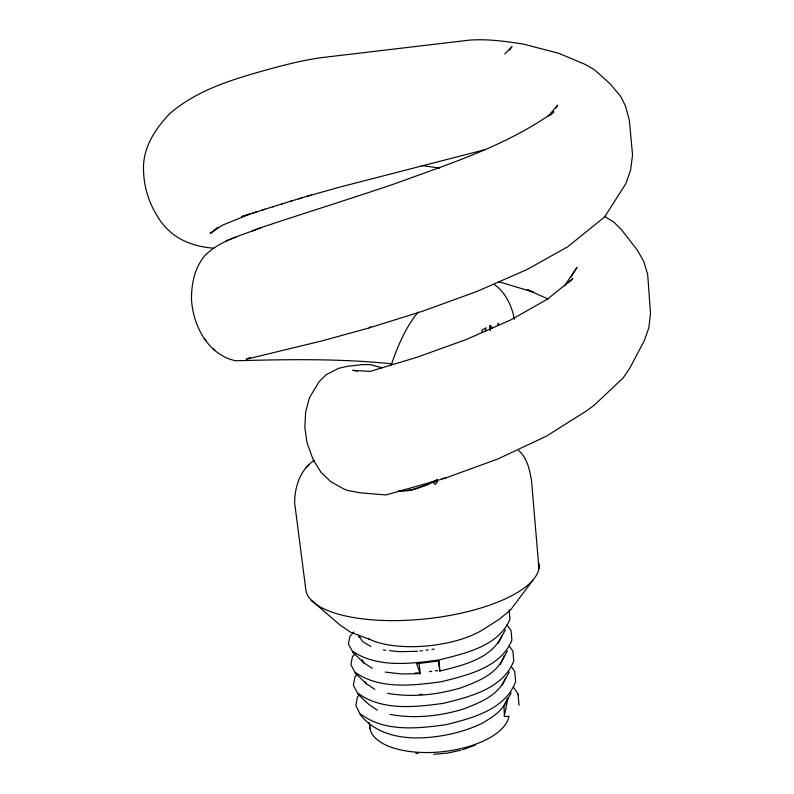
<?xml version="1.0" encoding="UTF-8"?>
<svg xmlns="http://www.w3.org/2000/svg" width="794" height="794" viewBox="0 0 794 794"><rect width="100%" height="100%" fill="white"/><g stroke="black" fill="none" stroke-linecap="round" stroke-linejoin="round"><path stroke-width="1.19" d="M497.878 325.55L498.275 323.148L498.622 325.401M489.819 327.793L490.275 325.401L492.598 328.001M508.835 716.267L504.468 716.625L504.359 715.94L507.952 697.747M485.213 331.078L486.136 327.743L481.968 330.106L482.127 332.537M391.045 365.468C397.536 346.591 405.387 327.624 418.15 312.082M507.257 698.631C503.565 710.67 492.012 717.448 481.809 723.473C464.669 731.621 446.059 735.949 427.202 737.547C402.727 739.462 375.83 734.916 359.96 714.312M390.072 714.392C414.389 718.967 439.529 716.178 463.101 709.141C479.199 702.889 498.751 695.594 505.361 678.096M387.641 693.321C412.086 697.648 437.256 694.81 460.937 687.842C477.76 681.55 497.987 673.878 504.389 655.387M438.318 660.499L439.836 671.069C462.475 665.342 491.347 659.06 501.927 635.676M498.156 643.408L505.401 629.741M500.121 664.439L507.346 650.941M502.066 685.301L509.282 671.982M511.197 692.844L504.001 705.995L504.359 715.94M509.48 50.221L511.991 46.459L504.815 53.962M555.86 108.093L557.636 105.155L548.277 116.202M570.886 277.285L577 267.35L564.504 285.87M532.873 580.216L510.661 609.812L499.426 619.121L483.179 629.503A69.654 27.046 -6.2 0 1 367.88 638.386M359.652 694.303L357.389 697.102L355.861 705.588L359.9 713.528C383.959 732.266 417.406 728.614 445.752 724.743C471.914 718.242 505.351 709.717 515.653 681.58L514.73 671.506L511.296 666.474M357.231 674.265L354.948 676.974L353.38 685.212L357.399 692.884C381.825 711.096 415.113 707.166 443.509 703.335C469.591 696.814 503.049 688.805 513.778 660.936L512.874 651.11L509.44 646.217M314.275 460.322C300.271 469.522 294.554 487 294.673 503.039L305.799 589.575A117.343 42.181 -6.2 0 0 428.055 618.635A117.343 42.181 -6.2 0 0 539.027 563.621M354.789 654.067L352.486 656.698L350.879 664.667L354.878 672.081C379.671 689.728 412.801 685.55 441.246 681.758C467.249 675.208 500.716 667.704 511.892 640.143L511.018 630.555L506.89 624.838M353.886 632.004L350.005 636.262L348.348 643.964L352.338 651.1C377.497 668.171 410.468 663.754 438.953 660.003C464.639 653.393 498.632 646.435 509.986 619.171L509.133 609.842M550.401 115.07L553.894 111.845C505.937 146.205 448.779 163.911 393.963 184.049C349.866 199.006 305.392 212.802 261.236 227.56C241.684 235.52 219.66 240.274 204.485 256.035C194.599 268.154 191.433 283.746 191.483 299.05C192.823 325.391 207.939 354.918 235.58 360.754C287.825 359.374 340.249 358.422 392.315 363.9M306.137 467.567L308.896 465.115M567.283 283.468L572.831 278.674L547.423 299.179L510.979 319.823L466.257 339.524L417.187 357.191L370.123 371.423L352.794 370.332L357.439 371.175M217.675 227.322L210.132 233.515L222.241 225.288L249.961 214.003L241.763 216.643L256.72 211.829M250.467 357.489L246.279 359.216L321.62 340.983L369.131 327.922L370.838 326.582M437.216 479.834L421.148 486.811L411.054 489.928L407.669 490.196M436.958 479.844L426.825 485.213L421.148 486.811M420.82 486.861C414.041 490.305 406.2 491.337 398.648 490.93L405.416 490.384M226.042 240.89L236.344 236.979M252.234 230.985L261.236 227.56M462.465 749.794L475.408 745.05M253.028 213.01L264.918 209.219M262.596 209.963L273.325 206.579M369.131 327.922L422.597 311.208L476.996 291.438L526.938 269.563L567.641 246.815L604.562 217L625.791 183.771L630.605 170.105L632.56 154.969L629.314 120.093L625.424 105.9L620.561 96.263L610.229 83.946L594.547 69.832L585.267 64.443L558.966 53.357L523.722 44.186C505.917 41.318 487.784 38.837 469.72 40.097L322.185 57.555C302.226 60.235 282.714 65.416 263.34 70.795C230.081 80.154 196.277 90.675 169.618 113.731C155.406 128.787 143.178 147.029 143.496 168.566C143.615 184.516 147.773 200.217 156.051 213.874C168.328 236.543 188.773 246.18 213.794 248.234M272.411 206.887L282.327 203.81M281.81 203.939L292.192 200.783M290.267 201.348L301.849 197.865M298.544 198.847L311.169 195.086M306.534 196.465L338.433 187.453L484.529 149.798M460.798 750.231L447.449 753.109L433.584 754.3M441.881 478.584L445.732 477.919M419.966 650.961L422.348 650.653M425.921 650.177L428.303 649.859M431.876 649.393L434.258 649.075M429.425 671.664L431.797 671.347M435.36 670.88L437.732 670.573M417.584 651.279L399.352 651.685L389.507 650.653M415.093 672.984L419.937 672.905M418.984 663.05L420.254 673.64L401.556 673.957L385.189 672.081M419.857 694.383L422.269 694.353M383.353 650.008L385.815 650.266M421.475 165.489L439.658 168.1M415.897 753.238L418.071 753.605M498.344 281.602L533.3 292.103L527.176 289.631L548.188 299.09M370.133 639.527L350.789 632.332L339.981 625.017L311.198 600.125M381.924 367.801L370.252 364.605L362.362 364.605L347.246 366.352L338.849 368.237L326.155 374.699L319.287 381.507L309.501 397.556L305.64 411.967L304.836 427.47L307.109 442.983L313.183 459.716L320.895 472.112L330.582 481.561L343.961 489.044L347.881 490.503L359.95 492.806L385.993 494.93L444.223 478.494L497.501 459.131L546.6 436.065L586.816 410.667L594.051 405.327L623.23 377.855L629.841 368.059L644.331 340.616L648.817 327.872L650.504 313.749L647.676 274.377L643.666 261.216L637.135 249.872L621.504 229.754L613.693 221.983L604.462 216.385M370.778 646.485L362.461 641.473L358.908 635.448M352.387 651.914L363.87 662.93L372.346 668.28M354.938 672.875L366.362 683.763L374.828 689.331M377.279 710.203L368.823 704.427L357.459 693.678M494.622 284.639C505.699 292.678 511.902 306.057 514.413 319.228M518.581 450.466C527.534 458.128 529.707 470.207 531.573 481.204L538.957 568.573M213.189 348.983L214.618 350.581M204.118 338.532L205.954 340.586M513.599 687.336L518.016 693.966L519.018 705.201M362.064 659.735L363.87 662.93M365.319 681.867L366.362 683.763M420.254 673.64L416.671 663.794L439.082 660.846L439.836 671.069M358.799 635.22L359.087 637.681M369.24 722.49L369.974 728.634M518.016 693.966L518.035 694.7M508.835 716.625A70.011 31.929 -6.2 0 1 435.569 752.285A70.011 31.929 -6.2 0 1 369.736 725.061M490.275 325.401L490.196 330.254L490.275 325.401M437.554 481.412L435.459 484.39L432.661 482.256L437.554 481.412"/></g></svg>
